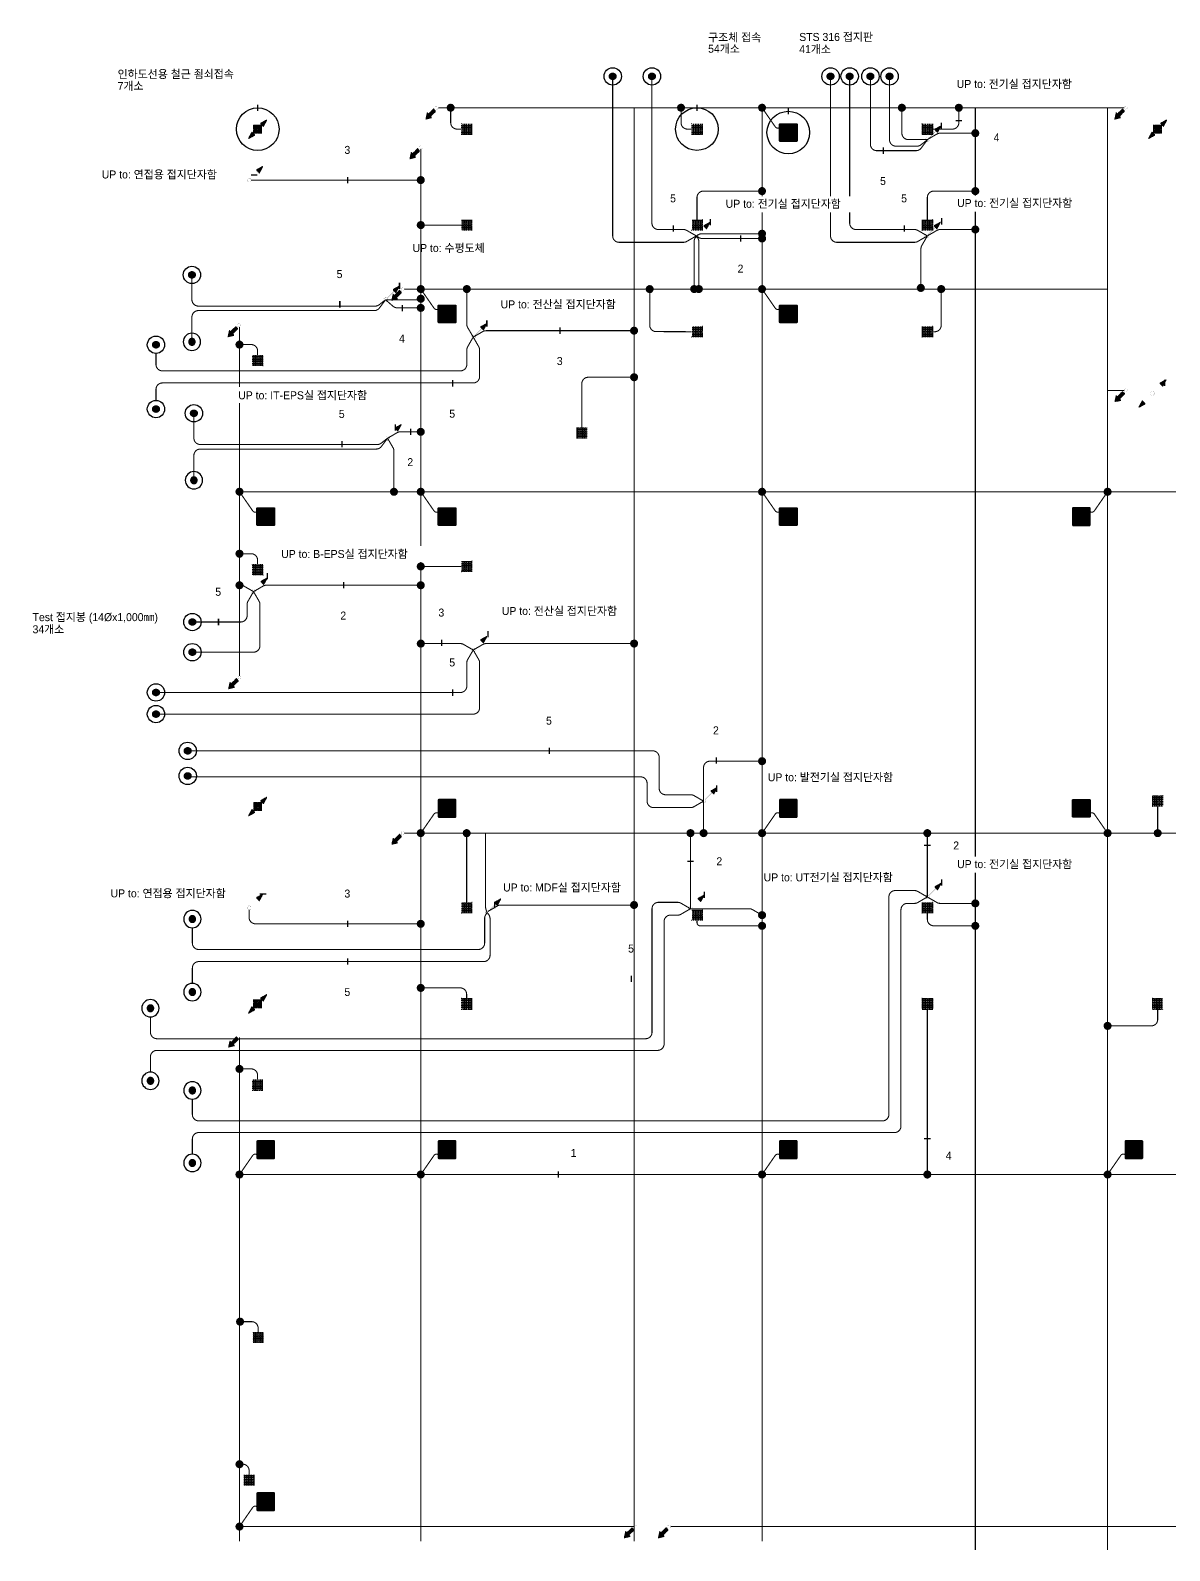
# Model space of a CAD drawing. Header units: millimetres. Extents: x 81900 to 502050, y -708375 to 1238700.
# Drawn here: x 256596 to 310008, y -527478 to -456225 of the extents above; entities that cross this region are included whole.
import ezdxf
from ezdxf.enums import TextEntityAlignment as Align

# ---------------------------------------------------------------- set-up
doc = ezdxf.new("R2010")
doc.units = ezdxf.units.MM
doc.header["$LTSCALE"] = 150
doc.set_wipeout_variables(frame=1)
for name, pattern in [('AM_ISO09W050', [22.5, 12, -1.5, 3, -1.5, 3, -1.5]), ('C2', [18.5, 13.5, -2, 1, -2]), ('HID', [2.3, 1.5, -0.8])]:
    doc.linetypes.add(name, pattern=pattern)
doc.layers.get('0').update_dxf_attribs({"lineweight": 0})
for name, color, linetype in [('------99 Grounding and Lightning', 3, 'Continuous'), ('------99 Grounding_Mesh', 6, 'Continuous'), ('-----09 E-WIRE-GV', 2, 'Continuous'), ('-----20 General Symbol', 3, 'Continuous'), ('-----29 Indicator', 1, 'Continuous'), ('-----30 Text', 2, 'Continuous')]:
    doc.layers.add(name, color=color, linetype=linetype)
doc.styles.add('ELEC', font='')
doc.styles.get('ELEC').set_extended_font_data('Dotum')
pattern_1 = [(180, (845852.563, 610254.6404), (-1e-14, -6.25), [])]

# ---------------------------------------------------------------- blocks, each defined once
blk = doc.blocks.new('구조체접속')
h = blk.add_hatch()
h.set_pattern_fill('ANGLE', color=1, scale=200)
h.set_pattern_definition([(0, (0, 0), (0, 55), [40, -15]), (90, (0, 0), (-55, 3e-15), [40, -15])])
h.paths.add_polyline_path([(168, 168), (-168, 168), (-168, -168), (168, -168)])
at = {"color": 1}
for p, q in [((166, 168), (168, 166)), ((-168, -166), (-166, -168))]:
    blk.add_line(p, q, dxfattribs=at)
at = {"color": 1, "const_width": 2}
blk.add_lwpolyline([(168, 168), (-168, 168), (-168, -168), (168, -168)], close=True, dxfattribs=at)
blk = doc.blocks.new('접속점 (본딩)')
h = blk.add_hatch(color=256)
h.dxf.hatch_style = 1
h.paths.add_polyline_path([(125, 0, 1), (-125, 0, 1)])
at = {"const_width": 2}
for points in [[(125, 0, 1), (-125, 0)], [(125, 0, -1), (-125, 0)]]:
    blk.add_lwpolyline(points, format="xyb", dxfattribs=at)
blk = doc.blocks.new('접지봉')
at = {"linetype": 'HID', "ltscale": 200}
h = blk.add_hatch(color=256, dxfattribs=at)
h.dxf.hatch_style = 1
edge = h.paths.add_edge_path()
edge.add_arc((0, 0), 102, 0, 360)
blk.add_circle((0, 0), 271)
blk.add_circle((0, 0), 102, dxfattribs=at)
blk = doc.blocks.new('STS 316 접지판')
blk.add_wipeout([(-254, -276), (-270, -270), (-276, -254), (-276, 254), (-270, 270), (-254, 276), (254, 276), (270, 270), (276, 254), (276, -254), (270, -270), (254, -276)])
h = blk.add_hatch(color=256)
h.dxf.hatch_style = 1
h.set_gradient(color1=(132, 132, 132), color2=(214, 214, 214), tint=1, name='SPHERICAL')
edge = h.paths.add_edge_path()
edge.add_line((-254, 276), (254, 276))
edge.add_arc((254, 254), 22.1, 0, 90, ccw=False)
edge.add_line((276, 254), (276, -254))
edge.add_arc((254, -254), 22.1, 270, 360, ccw=False)
edge.add_line((254, -276), (-254, -276))
edge.add_arc((-254, -254), 22.1, 180, 270, ccw=False)
edge.add_line((-276, -254), (-276, 254))
edge.add_arc((-254, 254), 22.1, 90, 180, ccw=False)
h.paths.add_polyline_path([(-169, 221), (169, 221, -0.668179), (173, 212), (-165, 212, -1.496606)], flags=16)
h.paths.add_polyline_path([(221, 169), (221, -169, -0.668179), (212, -173), (212, 165, -1.496606)], flags=16)
h.paths.add_polyline_path([(-173, -212), (165, -212, -1.496606), (169, -221), (-169, -221, -0.668179)], flags=16)
h.paths.add_polyline_path([(-221, 169, 0.022626), (-52, 0, 1.473564), (-43, 4, 0.045564)], flags=16)
h = blk.add_hatch(color=256)
h.set_gradient(color1=(255, 255, 255), tint=1, name='SPHERICAL')
edge = h.paths.add_edge_path()
edge.add_arc((-232, 232), 22.1, 0, 360)
edge = h.paths.add_edge_path()
edge.add_arc((-78, 249), 16.6, 0, 360)
edge = h.paths.add_edge_path()
edge.add_arc((78, 249), 16.6, 0, 360)
edge = h.paths.add_edge_path()
edge.add_arc((232, 232), 22.1, 0, 360)
edge = h.paths.add_edge_path()
edge.add_arc((249, -77), 16.6, 0, 360)
edge = h.paths.add_edge_path()
edge.add_arc((249, 77), 16.6, 0, 360)
edge = h.paths.add_edge_path()
edge.add_arc((-78, -249), 16.6, 0, 360)
edge = h.paths.add_edge_path()
edge.add_arc((78, -249), 16.6, 0, 360)
edge = h.paths.add_edge_path()
edge.add_arc((232, -232), 22.1, 0, 360)
edge = h.paths.add_edge_path()
edge.add_arc((-232, -232), 22.1, 0, 360)
edge = h.paths.add_edge_path()
edge.add_arc((-249, -77), 16.6, 0, 360)
edge = h.paths.add_edge_path()
edge.add_arc((-249, 77), 16.6, 0, 360)
edge = h.paths.add_edge_path()
edge.add_arc((0, 0), 22.1, 0, 360)
h = blk.add_hatch(color=256)
h.set_gradient(color1=(255, 255, 255), tint=1, name='SPHERICAL')
edge = h.paths.add_edge_path()
edge.add_arc((-249, -77), 16.6, 0, 360)
edge = h.paths.add_edge_path()
edge.add_arc((-249, 77), 16.6, 0, 360)
edge = h.paths.add_edge_path()
edge.add_arc((-232, 232), 22.1, 0, 360)
edge = h.paths.add_edge_path()
edge.add_arc((-78, 249), 16.6, 0, 360)
edge = h.paths.add_edge_path()
edge.add_arc((78, 249), 16.6, 0, 360)
edge = h.paths.add_edge_path()
edge.add_arc((0, 0), 22.1, 0, 360)
edge = h.paths.add_edge_path()
edge.add_arc((232, 232), 22.1, 0, 360)
h = blk.add_hatch(color=256)
h.set_gradient(color1=(132, 132, 132), one_color=1, tint=1, name='SPHERICAL')
edge = h.paths.add_edge_path()
edge.add_arc((0, 0), 22.1, 0, 360)
for points in [[(-254, 276), (254, 276, -0.414214), (276, 254), (276, -254, -0.414214), (254, -276), (-254, -276, -0.414214), (-276, -254), (-276, 254, -0.414214), (-254, 276, 0.033225)], [(-221, -169), (-221, 169, -0.668179), (-212, 173), (-43, 4, -0.414214), (-43, -4), (-212, -173, -0.668179), (-221, -169, -0.016281)], [(-169, 221), (169, 221, -0.668179), (173, 212), (4, 43, -0.414214), (-4, 43), (-173, 212, -0.668179), (-169, 221, -0.016281)], [(221, -169), (221, 169, 0.668179), (212, 173), (43, 4, 0.414214), (43, -4), (212, -173, 0.668179), (221, -169, 0.016281)], [(-169, -221), (169, -221, 0.668179), (173, -212), (4, -43, 0.414214), (-4, -43), (-173, -212, 0.668179), (-169, -221, 0.016281)]]:
    blk.add_lwpolyline(points, format="xyb")
for centre, radius in [((-249, 77), 16.6), ((-232, 232), 22.1), ((-78, 249), 16.6), ((0, 0), 22.1), ((78, 249), 16.6), ((232, 232), 22.1), ((249, 77), 16.6), ((-249, -77), 16.6), ((-232, -232), 22.1), ((-78, -249), 16.6), ((78, -249), 16.6), ((232, -232), 22.1), ((249, -77), 16.6)]:
    blk.add_circle(centre, radius)
blk = doc.blocks.new('A$Ccb354d3c')
at = {"layer": '------99 Grounding_Mesh', "xscale": 1.5, "yscale": 1.5, "zscale": 1.5}
for name, p in [('접속점 (본딩)', (0, 0)), ('STS 316 접지판', (1232, -1164))]:
    blk.add_blockref(name, p, dxfattribs=at)
at = {"layer": '------99 Grounding_Mesh', "linetype": 'AM_ISO09W050', "ltscale": 0.12, "const_width": 50}
blk.add_lwpolyline([(619, -893), (0, 0)], dxfattribs=at)
blk.add_lwpolyline([(619, -893, 0.714131), (884, -816)], format="xyb", dxfattribs=at)
blk = doc.blocks.new('입상입하1')
h = blk.add_hatch()
h.set_pattern_fill('ANSI31', color=256, scale=50, angle=135)
h.set_pattern_definition([(180, (845993.8846, 610394.13), (-1e-14, -6.25), [])])
h.paths.add_polyline_path([(432, 432), (321, 228), (229, 321)])
at = {"const_width": 3.93}
blk.add_lwpolyline([(0, 61, -1), (0, -61, -1), (0, 61)], format="xyb", dxfattribs=at)
for points in [[(43, 43), (275, 275)], [(434, 433), (322, 227), (229, 321), (434, 433)]]:
    blk.add_lwpolyline(points, dxfattribs=at)
blk = doc.blocks.new("'인하도선용 수직철근 또는 철골")
h = blk.add_hatch()
h.set_pattern_fill('ANSI31', color=256, scale=50, angle=135)
h.set_pattern_definition(pattern_1)
h.paths.add_polyline_path([(291, 293), (180, 89), (88, 181)])
h = blk.add_hatch()
h.set_pattern_fill('ANSI31', color=256, scale=50, angle=135)
h.set_pattern_definition(pattern_1)
h.paths.add_polyline_path([(-291, -293), (-180, -89), (-88, -181)])
at = {"const_width": 3.93}
for points in [[(293, 293), (181, 88), (88, 181), (293, 293)], [(-293, -293), (-181, -88), (-88, -181), (-293, -293)]]:
    blk.add_lwpolyline(points, dxfattribs=at)
at = {"xscale": 0.8, "yscale": 0.8, "zscale": 0.8}
blk.add_blockref('구조체접속', (0, 0), dxfattribs=at)
blk = doc.blocks.new('입상입하2')
h = blk.add_hatch()
h.set_pattern_fill('ANSI31', color=256, scale=100, angle=135)
h.set_pattern_definition([(180, (0, 0), (-2e-14, -12.5), [])])
h.paths.add_polyline_path([(326, 242), (377, 192), (433, 433), (192, 377), (242, 326), (39, 124), (124, 39)])
at = {"const_width": 3.93}
blk.add_lwpolyline([(0, 61, -1), (0, -61, -1), (0, 61)], format="xyb", dxfattribs=at)
blk.add_lwpolyline([(377, 192), (326, 242), (124, 39), (39, 124), (242, 326), (192, 377), (433, 433)], close=True, dxfattribs=at)

msp = doc.modelspace()

# ---------------------------------------------------------------- linework, layer by layer
at = {"layer": '------99 Grounding_Mesh', "linetype": 'AM_ISO09W050', "const_width": 50, "elevation": 0}
for points in [[(275724, -459850), (307876, -459850)], [(307100, -527453), (307100, -459850)], [(266400, -470124), (266400, -486476)], [(307100, -473100), (307876, -473100)], [(307100, -473100), (307876, -473100)], [(266400, -477850), (353700, -477850)], [(274124, -493850), (353700, -493850)], [(266400, -503424), (266400, -527050)], [(266400, -509850), (353699, -509850)], [(266400, -526350), (284876, -526350)], [(286624, -526350), (353700, -526350)]]:
    msp.add_lwpolyline(points, dxfattribs=at)
at = {"layer": '------99 Grounding_Mesh', "linetype": 'AM_ISO09W050', "const_width": 50}
msp.add_lwpolyline([(300900, -459850), (300900, -527453)], dxfattribs=at)
at = {"layer": '-----09 E-WIRE-GV', "color": 2, "linetype": 'C2', "ltscale": 0.3, "const_width": 50, "elevation": 0}
for points in [[(287818, -465858), (287368, -466118, -0.131652), (287218, -466158), (284197, -466158, -0.414214), (283897, -465858), (283897, -458379)], [(287818, -465858), (287368, -465598, 0.131652), (287218, -465558), (286037, -465558, -0.414214), (285737, -465258), (285737, -458379)], [(298650, -465858), (298200, -466118, -0.131652), (298050, -466158), (294410, -466158, -0.414214), (294110, -465858), (294110, -458379)], [(298650, -465858), (298200, -465598, 0.131652), (298050, -465558), (295308, -465558, -0.414214), (295008, -465258), (295008, -458379)], [(298650, -461355), (298351, -461588, -0.167284), (298167, -461651), (297177, -461651, -0.414214), (296877, -461351), (296877, -458379)], [(264170, -467683), (264170, -468847, 0.414214), (264470, -469147), (272767, -469147, 0.167284), (272951, -469083), (273250, -468850)], [(264170, -470822), (264170, -469658, -0.414214), (264470, -469358), (272720, -469358, 0.236323), (272960, -469237), (273250, -468850)], [(277358, -470600), (277098, -471050, 0.131652), (277058, -471200), (277058, -471883, -0.414214), (276758, -472183), (262785, -472183, -0.414214), (262485, -471883), (262485, -471365)], [(277358, -470600), (277618, -471050, -0.131652), (277658, -471200), (277658, -472450, -0.414214), (277358, -472750), (262785, -472750, 0.414214), (262485, -473050), (262485, -473568)], [(264262, -474172), (264262, -475336, 0.414214), (264562, -475636), (272859, -475636, 0.167284), (273043, -475573), (273342, -475340)], [(264262, -477311), (264262, -476147, -0.414214), (264562, -475847), (272812, -475847, 0.236323), (273052, -475727), (273342, -475340)], [(267058, -482530), (266798, -482980, 0.131652), (266758, -483130), (266758, -483654, -0.414214), (266458, -483954), (264190, -483954)], [(267058, -482530), (267318, -482980, -0.131652), (267358, -483130), (267358, -485068, -0.414214), (267058, -485368), (264190, -485368)], [(277358, -485266), (277098, -485716, 0.131652), (277058, -485866), (277058, -486957, -0.414214), (276758, -487257), (262485, -487257)], [(277358, -485266), (277618, -485716, -0.131652), (277658, -485866), (277658, -487972, -0.414214), (277358, -488272), (262485, -488272)], [(288158, -492350), (287708, -492090, 0.131652), (287558, -492050), (286377, -492050, -0.414214), (286077, -491750), (286077, -490293, 0.414214), (285777, -489993), (263971, -489993)], [(288158, -492350), (287708, -492610, -0.131652), (287558, -492650), (285810, -492650, -0.414214), (285510, -492350), (285510, -491513, 0.414214), (285210, -491213), (263971, -491213)], [(264190, -498283), (264190, -499004, 0.414214), (264490, -499304), (277594, -499304, 0.414214), (277894, -499004), (277894, -497838, -0.143707), (277942, -497676), (278010, -497570)], [(264190, -500891), (264190, -500171, -0.414214), (264490, -499871), (277847, -499871, 0.414214), (278147, -499571), (278147, -497851, 0.163907), (278086, -497670), (278010, -497570)]]:
    msp.add_lwpolyline(points, format="xyb", dxfattribs=at)
at = {"layer": '-----09 E-WIRE-GV', "color": 2, "linetype": 'C2', "ltscale": 0.3, "const_width": 50}
msp.add_lwpolyline([(295979, -458379), (295979, -461562, 0.414214), (296279, -461862), (298120, -461862, 0.236323), (298360, -461742), (298650, -461355)], format="xyb", dxfattribs=at)
at = {"layer": '-----09 E-WIRE-GV', "color": 4, "linetype": 'C2', "ltscale": 0.1, "const_width": 50, "elevation": 0}
for points in [[(276797, -460851), (276602, -460851, -0.414214), (276302, -460551), (276302, -459850)], [(287597, -460851), (287402, -460851, -0.414214), (287102, -460551), (287102, -459850)], [(298897, -460851), (299826, -460851, 0.414214), (300126, -460551), (300126, -459850)], [(287598, -470348), (285932, -470343, -0.413381), (285633, -470043), (285633, -468350)], [(299300, -468350), (299300, -470048, -0.414214), (299000, -470348), (298897, -470348)], [(267248, -471445), (267248, -471250, 0.414214), (266948, -470950), (266400, -470950)], [(282450, -474853), (282450, -472783, -0.414214), (282750, -472483), (284900, -472483)], [(267248, -481248), (267248, -481053, 0.414214), (266948, -480753), (266400, -480753)], [(290900, -498193), (288000, -498193, -0.414214), (287850, -498043), (287850, -497946)], [(277050, -501598), (277050, -501403, 0.414214), (276750, -501103), (274900, -501103)], [(309450, -501847), (309450, -502584, -0.414214), (309150, -502884), (307100, -502884)], [(266850, -523923), (266850, -523728, 0.414214), (266550, -523428), (266400, -523428)]]:
    msp.add_lwpolyline(points, format="xyb", dxfattribs=at)
at = {"layer": '-----09 E-WIRE-GV', "color": 1, "linetype": 'C2', "ltscale": 0.3, "const_width": 50, "elevation": 0}
for points in [[(298650, -461342), (297756, -461342, -0.414214), (297456, -461042), (297456, -459850)], [(298650, -461342), (299100, -461082, -0.131652), (299250, -461042), (300900, -461042)], [(287818, -465858), (287756, -465965, 0.132794), (287715, -466116), (287715, -468350)], [(287818, -465858), (287925, -465796, -0.132794), (288076, -465755), (290900, -465755)], [(287818, -465858), (287886, -465959, -0.149182), (287937, -466126), (287937, -468350)], [(287818, -465858), (287919, -465926, 0.149182), (288086, -465977), (290900, -465977)], [(298650, -465858), (298390, -466308, 0.131652), (298350, -466458), (298344, -468296)], [(298650, -465858), (299100, -465598, -0.131652), (299250, -465558), (300900, -465558)], [(273342, -475340), (273792, -475080, -0.131652), (273942, -475040), (274900, -475040)], [(273342, -475340), (273602, -475790, -0.131652), (273642, -475940), (273642, -477850)], [(267058, -482530), (266608, -482270, 0.131652), (266458, -482230), (266400, -482230)], [(267058, -482530), (267508, -482270, -0.131652), (267658, -482230), (274900, -482230)], [(288158, -492350), (288158, -490778, -0.414214), (288458, -490478), (290900, -490478)], [(298650, -496842), (299100, -497102, 0.131652), (299250, -497142), (300900, -497142)], [(290900, -497693), (290450, -497433, 0.131652), (290300, -497393), (287545, -497393)]]:
    msp.add_lwpolyline(points, format="xyb", dxfattribs=at)
at = {"layer": '-----09 E-WIRE-GV', "color": 3, "linetype": 'C2', "ltscale": 0.3, "const_width": 50}
msp.add_lwpolyline([(266942, -463243), (274900, -463243)], dxfattribs=at)
at = {"layer": '-----09 E-WIRE-GV', "color": 4, "linetype": 'C2', "ltscale": 0.1, "const_width": 50}
msp.add_lwpolyline([(276802, -465350), (274900, -465350)], dxfattribs=at)
at = {"layer": '-----09 E-WIRE-GV', "color": 4, "linetype": 'C2', "ltscale": 0.3, "const_width": 50, "elevation": 0}
msp.add_lwpolyline([(273250, -468850), (273600, -469156, 0.181566), (273797, -469230), (274900, -469230)], format="xyb", dxfattribs=at)
msp.add_lwpolyline([(273250, -468850), (274900, -468850)], dxfattribs=at)
at = {"layer": '-----09 E-WIRE-GV', "color": 3, "linetype": 'C2', "ltscale": 0.3, "const_width": 50, "elevation": 0}
for points in [[(277358, -470600), (277098, -470150, -0.131652), (277058, -470000), (277058, -468350)], [(277358, -470600), (277808, -470340, -0.131652), (277958, -470300), (284900, -470300)], [(277358, -485266), (276908, -485006, 0.131652), (276758, -484966), (274900, -484966)], [(277358, -485266), (277808, -485006, -0.131652), (277958, -484966), (284900, -484966)], [(278010, -497570), (277960, -497443, -0.093464), (277940, -497333), (277940, -493850)], [(278048, -497520), (278498, -497260, -0.131652), (278648, -497220), (284900, -497220)]]:
    msp.add_lwpolyline(points, format="xyb", dxfattribs=at)
at = {"layer": '-----09 E-WIRE-GV', "color": 1, "linetype": 'C2', "ltscale": 0.3, "const_width": 50, "elevation": 0}
for points in [[(288158, -492350), (288158, -493850)], [(287545, -497393), (287545, -493850)], [(298650, -496842), (298650, -493850)]]:
    msp.add_lwpolyline(points, dxfattribs=at)
at = {"layer": '-----09 E-WIRE-GV', "color": 4, "linetype": 'C2', "ltscale": 0.1, "const_width": 50, "elevation": 0}
for points in [[(309448, -492602), (309448, -493850)], [(277050, -493850), (277050, -497098)], [(298650, -502099), (298650, -509850)]]:
    msp.add_lwpolyline(points, dxfattribs=at)
at = {"layer": '-----09 E-WIRE-GV', "color": 4, "linetype": 'C2', "ltscale": 0.1, "const_width": 50}
for points in [[(300900, -498193), (298950, -498193, -0.414214), (298650, -497893), (298650, -497602)], [(267248, -505395), (267248, -505200, 0.414214), (266948, -504900), (266400, -504900)], [(267273, -517243), (267273, -517048, 0.414214), (266973, -516748), (266425, -516748)]]:
    msp.add_lwpolyline(points, format="xyb", dxfattribs=at)
at = {"layer": '-----29 Indicator'}
msp.add_lwpolyline([(266075, -463005, 0, 0, 0), (266938, -463005, 64.2, 64.2, 0), (267239, -463005, 0, 0, 0)], format="xyseb", dxfattribs=at)
at = {"layer": '-----29 Indicator', "elevation": 0}
for points in [[(289133, -464379, 0, 0, 0), (288469, -464379, 0, 0, 0), (288469, -465058, 64.2, 64.2, 0), (288469, -465359, 0, 0, 0)], [(299984, -464345, 0, 0, 0), (299319, -464345, 0, 0, 0), (299319, -465024, 64.2, 64.2, 0), (299319, -465324, 0, 0, 0)], [(274032, -470258, 0, 0, 0), (274032, -469395, 64.2, 64.2, 0), (274032, -469094, 0, 0, 0)], [(311936, -471912, 0, 0, 0), (309775, -471912, 0, 0, 0), (309775, -472590, 64.2, 64.2, 0), (309775, -472891, 0, 0, 0)], [(273218, -473321, 0, 0, 0), (273706, -473321, 0, 0, 0), (273706, -474690, 64.2, 64.2, 0), (273706, -474990, 0, 0, 0)], [(274421, -476053, 0, 0, 0), (274421, -475190, 64.2, 64.2, 0), (274421, -474889, 0, 0, 0)], [(268198, -480760, 0, 0, 0), (267709, -480760, 0, 0, 0), (267709, -481652, 64.2, 64.2, 0), (267709, -481953, 0, 0, 0)], [(271279, -483243, 0, 0, 0), (271279, -482380, 64.2, 64.2, 0), (271279, -482080, 0, 0, 0)], [(278542, -483430, 0, 0, 0), (278053, -483430, 0, 0, 0), (278053, -484380, 64.2, 64.2, 0), (278053, -484680, 0, 0, 0)], [(291072, -491224, 0, 0, 0), (288773, -491224, 0, 0, 0), (288773, -491616, 64.2, 64.2, 0), (288773, -491916, 0, 0, 0)], [(278642, -496390, 0, 0, 0), (278361, -496390, 0, 0, 0), (278361, -497068, 64.2, 64.2, 0), (278361, -497369, 0, 0, 0)], [(266487, -496701, 0, 0, 0), (267351, -496701, 64.2, 64.2, 0), (267651, -496701, 0, 0, 0)], [(299663, -508556, 0, 0, 0), (299663, -508171, 0, 0, 0), (298800, -508171, 64.2, 64.2, 0), (298500, -508171, 0, 0, 0)], [(281728, -508837, 0, 0, 0), (281343, -508837, 0, 0, 0), (281343, -509700, 64.2, 64.2, 0), (281343, -510000, 0, 0, 0)]]:
    msp.add_lwpolyline(points, format="xyseb", dxfattribs=at)
at = {"layer": '-----29 Indicator'}
for centre in [(267253, -460856), (287848, -460850)]:
    msp.add_circle(centre, 1000, dxfattribs=at)

# ---------------------------------------------------------------- block references
at = {"layer": '------99 Grounding and Lightning', "yscale": 1.5, "zscale": 1.5}
for name, p, xscale in [('접지봉', (283897, -458379), 1.5), ('접지봉', (285737, -458379), 1.5), ('접지봉', (294110, -458379), 1.5), ('접지봉', (295008, -458379), 1.5), ('접지봉', (295979, -458379), 1.5), ('접지봉', (296877, -458379), 1.5), ('접속점 (본딩)', (297456, -459850), -1.5), ("'인하도선용 수직철근 또는 철골", (267250, -460853), 1.5), ('접속점 (본딩)', (300900, -461042), -1.5), ("'인하도선용 수직철근 또는 철골", (309450, -460850), 1.5), ('접속점 (본딩)', (274900, -465350), -1.5), ('접속점 (본딩)', (300900, -465558), -1.5), ('접지봉', (264170, -467683), 1.5), ('접속점 (본딩)', (284900, -470300), 1.5), ('접지봉', (264262, -474172), 1.5), ("'인하도선용 수직철근 또는 철골", (267253, -492597), 1.5), ('접속점 (본딩)', (288158, -493850), 1.5), ("'인하도선용 수직철근 또는 철골", (267248, -501847), 1.5), ('접속점 (본딩)', (307100, -502884), 1.5)]:
    msp.add_blockref(name, p, dxfattribs=dict(at, xscale=xscale))
for name, p, xscale, rotation in [('접속점 (본딩)', (276302, -459850), -1.5, 180), ('접속점 (본딩)', (287102, -459850), -1.5, 180), ('접속점 (본딩)', (300126, -459850), 1.5, 180), ('구조체접속', (277050, -460850), 1.5, 269.9999999999999), ('구조체접속', (287850, -460850), 1.5, 269.9999999999999), ('구조체접속', (298650, -460850), 1.5, 269.9999999999999), ('접속점 (본딩)', (274900, -463243), -1.5, 270), ('구조체접속', (277054, -465350), 1.5, 180), ('구조체접속', (287850, -465350), 1.5, 180), ('구조체접속', (298650, -465350), 1.5, 180), ('접속점 (본딩)', (290900, -465755), -1.5, 90.00000000000007), ('접속점 (본딩)', (290900, -465977), -1.5, 90.00000000000007), ('접속점 (본딩)', (298344, -468296), 1.5, 89.99999999999993), ('접속점 (본딩)', (274900, -468803), 1.5, 89.99999999999999), ('접속점 (본딩)', (277058, -468350), 1.5, 89.99999999999999), ('접속점 (본딩)', (285633, -468350, 0), 1.5, 89.99999999999993), ('접속점 (본딩)', (287718, -468350, 0), 1.5, 89.99999999999993), ('접속점 (본딩)', (287937, -468350), 1.5, 89.99999999999993), ('접속점 (본딩)', (299300, -468350, 0), 1.5, 89.99999999999993), ('접속점 (본딩)', (274900, -469230), 1.5, 89.99999999999999), ('구조체접속', (287850, -470348), 1.5, 180), ('구조체접속', (298650, -470348), 1.5, 180), ('접지봉', (262485, -470959), 1.5, 90.00000000000001), ('접지봉', (264170, -470822), -1.5, 180), ('접속점 (본딩)', (266400, -470950), 1.5, 270), ('구조체접속', (267250, -471697), 1.5, 269.9999999999999), ('접속점 (본딩)', (284900, -472483), -1.5, 180), ('접지봉', (262485, -473974), 1.5, 90.00000000000001), ('접속점 (본딩)', (274900, -475040), 1.5, 179.9999999999999), ('구조체접속', (282451, -475100), 1.5, 180), ('접지봉', (264262, -477311), -1.5, 180), ('접속점 (본딩)', (273642, -477850), 1.5, 89.99999999999993), ('접속점 (본딩)', (266400, -480753), 1.5, 270), ('구조체접속', (267250, -481500), 1.5, 269.9999999999999), ('구조체접속', (277050, -481350), 1.5, 180), ('접속점 (본딩)', (266400, -482230), -1.5, 180), ('접속점 (본딩)', (274900, -482230), 1.5, 179.9999999999999), ('접지봉', (264190, -483954), 1.5, 90), ('접지봉', (264190, -485368), 1.5, 90), ('접속점 (본딩)', (274900, -484966), 1.5, 179.9999999999999), ('접속점 (본딩)', (284900, -484966), -1.5, 180), ('접지봉', (262485, -487257), 1.5, 90), ('접지봉', (262485, -488272), 1.5, 90), ('접지봉', (263971, -489993), 1.5, 90.00000000000001), ('접지봉', (263971, -491169), 1.5, 90.00000000000001), ('접속점 (본딩)', (290900, -490478), 1.5, 89.99999999999997), ('구조체접속', (309448, -492350), 1.5, 180), ('접속점 (본딩)', (287545, -493850), 1.5, 179.9999999999999), ('접속점 (본딩)', (298650, -493850), 1.5, 179.9999999999999), ('접속점 (본딩)', (309448, -493850), -1.5, 90.00000000000007), ('구조체접속', (277050, -497350), 1.5, 180), ('접속점 (본딩)', (284900, -497220), -1.5, 180), ('구조체접속', (298650, -497350), 1.5, 180), ('접속점 (본딩)', (300900, -497142), 1.5, 179.9999999999999), ('접지봉', (264190, -497877), -1.5, 270), ('접속점 (본딩)', (274900, -498100), -1.5, 270), ('구조체접속', (287850, -497698), 1.5, 180), ('접속점 (본딩)', (290900, -497693), 1.5, 179.9999999999999), ('접속점 (본딩)', (290900, -498193), 1.5, 179.9999999999999), ('접속점 (본딩)', (300900, -498193), 1.5, 179.9999999999999), ('접지봉', (264190, -501297), -1.5, 270), ('접속점 (본딩)', (274900, -501103), 1.5, 270), ('구조체접속', (277050, -501850), 1.5, 269.9999999999999), ('구조체접속', (298650, -501847), 1.5, 269.9999999999999), ('구조체접속', (309450, -501847), 1.5, 269.9999999999999), ('접지봉', (262226, -502058), -1.5, 180), ('접지봉', (262226, -505459), -1.5, 180), ('접속점 (본딩)', (266400, -504900), 1.5, 270), ('접지봉', (264190, -505910), -1.5, 180), ('구조체접속', (267248, -505647), 1.5, 269.9999999999999), ('접지봉', (264190, -509310), -1.5, 180), ('접속점 (본딩)', (298650, -509850), -1.5, 90), ('접속점 (본딩)', (266425, -516748), 1.5, 270), ('구조체접속', (267273, -517495), 1.5, 269.9999999999999), ('접속점 (본딩)', (266400, -523428), 1.5, 270), ('구조체접속', (266850, -524175), 1.5, 269.9999999999999)]:
    msp.add_blockref(name, p, dxfattribs=dict(at, xscale=xscale, rotation=rotation))
at = {"layer": '-----20 General Symbol', "rotation": 180}
for name, p, xscale, yscale, zscale in [('입상입하2', (275650, -459850), 1.2, 1.2, 1.2), ('입상입하2', (307950, -459850), 1.2, 1.2, 1.2), ('입상입하2', (274900, -461710), 1.2, 1.2, 1.2), ('입상입하2', (274050, -468350), 1.2, 1.2, 1.2), ('입상입하2', (266373, -470050), 1.2, 1.2, 1.2), ('입상입하2', (307950, -473100), 1.2, 1.2, 1.2), ('입상입하1', (309208, -473236), 1.5, 1.5, 1.5), ('입상입하2', (266400, -486550), 1.2, 1.2, 1.2), ('입상입하2', (274051, -493850, 0), 1.2, 1.2, 1.2), ('입상입하2', (266400, -503350), 1.2, 1.2, 1.2), ('입상입하2', (284950, -526350), 1.2, 1.2, 1.2), ('입상입하2', (286550, -526350), 1.2, 1.2, 1.2)]:
    msp.add_blockref(name, p, dxfattribs=dict(at, xscale=xscale, yscale=yscale, zscale=zscale))
at = {"layer": '-----20 General Symbol', "xscale": 1.5, "yscale": 1.5, "zscale": 1.5}
for p in [(298650, -461342), (266850, -463243), (287818, -465858), (298618, -465858), (273250, -468850), (277358, -470600), (309208, -473236), (273342, -475340), (267058, -482530), (277358, -485266), (288158, -492350), (298650, -496842), (266850, -497350), (287545, -497393)]:
    msp.add_blockref('입상입하1', p, dxfattribs=at)

# ---------------------------------------------------------------- wipeouts: each hides what was drawn before it
for points in [[(288309, -456239), (291221, -456239), (291221, -457373), (288309, -457373)], [(260619, -457911), (266869, -457911), (266869, -459161), (260619, -459161)], [(299965, -458388), (306160, -458388), (306160, -459138), (299965, -459138)], [(302263, -461443), (302263, -461037), (301911, -460834), (301560, -461037), (301560, -461443), (301911, -461646)], [(271829, -462027), (271829, -461621), (271477, -461419), (271126, -461621), (271126, -462027), (271477, -462230)], [(274390, -466043), (278388, -466043), (278388, -466793), (274390, -466793)], [(289553, -467592), (289553, -467186), (289904, -466983), (290256, -467186), (290256, -467592), (289904, -467795)], [(278485, -469433), (284856, -469433), (284856, -468683), (278485, -468683)], [(281078, -471922), (281078, -471516), (281429, -471313), (281780, -471516), (281780, -471922), (281429, -472125)], [(256596, -483389), (263299, -483389), (263299, -484607), (256596, -484607)], [(275528, -483712), (275528, -483306), (275879, -483103), (276231, -483306), (276231, -483712), (275879, -483915)], [(280572, -488777), (280572, -488371), (280923, -488168), (281275, -488371), (281275, -488777), (280923, -488979)], [(288400, -489232), (288400, -488827), (288751, -488624), (289103, -488827), (289103, -489232), (288751, -489435)], [(288559, -495369), (288559, -494963), (288910, -494761), (289261, -494963), (289261, -495369), (288910, -495572)], [(284421, -499459), (284421, -499053), (284773, -498850), (285124, -499053), (285124, -499459), (284773, -499662)]]:
    msp.add_wipeout(points).dxf.layer = '-----29 Indicator'

# ---------------------------------------------------------------- next in the draw order: linework, layer by layer
at = {"layer": '------99 Grounding_Mesh', "linetype": 'AM_ISO09W050', "const_width": 50, "elevation": 0}
msp.add_lwpolyline([(274124, -468350), (307100, -468350)], dxfattribs=at)
at = {"layer": '-----29 Indicator', "elevation": 0}
for points in [[(288309, -456806, 0, 0, 0), (287850, -456806, 0, 0, 0), (287850, -459700, 64.2, 64.2, 0), (287850, -460000, 0, 0, 0)], [(266869, -458549, 0, 0, 0), (267253, -458549, 0, 0, 0), (267253, -459706, 64.2, 64.2, 0), (267253, -460006, 0, 0, 0)], [(299965, -458763, 0, 0, 0), (299301, -458763, 0, 0, 0), (299301, -460542, 64.2, 64.2, 0), (299301, -460843, 0, 0, 0)], [(301911, -460834, 0, 0, 0), (301911, -460450, 0, 0, 0), (300276, -460450, 64.2, 64.2, 0), (299976, -460450, 0, 0, 0)], [(289904, -466991, 0, 0, 0), (289904, -466127, 64.2, 64.2, 0), (289904, -465827, 0, 0, 0)], [(274390, -466418, 0, 0, 0), (273901, -466418, 0, 0, 0), (273901, -468050, 64.2, 64.2, 0), (273901, -468351, 0, 0, 0)], [(278485, -469058, 0, 0, 0), (277996, -469058, 0, 0, 0), (277996, -469807, 64.2, 64.2, 0), (277996, -470108, 0, 0, 0)], [(281429, -471313, 0, 0, 0), (281429, -470450, 64.2, 64.2, 0), (281429, -470150, 0, 0, 0)], [(280923, -488979, 0, 0, 0), (280923, -489843, 64.2, 64.2, 0), (280923, -490143, 0, 0, 0)], [(288751, -489435, 0, 0, 0), (288751, -490298, 64.2, 64.2, 0), (288751, -490599, 0, 0, 0)], [(288559, -495166, 0, 0, 0), (287695, -495166, 64.2, 64.2, 0), (287395, -495166, 0, 0, 0)], [(290857, -495915, 0, 0, 0), (288196, -495915, 0, 0, 0), (288196, -496593, 64.2, 64.2, 0), (288196, -496894, 0, 0, 0)], [(284773, -499662, 0, 0, 0), (284773, -500525, 64.2, 64.2, 0), (284773, -500825, 0, 0, 0)]]:
    msp.add_lwpolyline(points, format="xyseb", dxfattribs=at)
at = {"layer": '-----29 Indicator'}
msp.add_lwpolyline([(271477, -462230, 0, 0, 0), (271477, -463093, 64.2, 64.2, 0), (271477, -463394, 0, 0, 0)], format="xyseb", dxfattribs=at)

# ---------------------------------------------------------------- next in the draw order: block references
at = {"layer": '-----09 E-WIRE-GV'}
msp.add_blockref('A$Ccb354d3c', (266400, -477850), dxfattribs=at)
at = {"layer": '-----09 E-WIRE-GV', "xscale": -1}
msp.add_blockref('A$Ccb354d3c', (307100, -477850, 0), dxfattribs=at)
at = {"layer": '-----09 E-WIRE-GV', "rotation": 180}
msp.add_blockref('A$Ccb354d3c', (307100, -493850, 0), dxfattribs=at)
at = {"layer": '-----09 E-WIRE-GV', "xscale": -1, "rotation": 180}
for p in [(266400, -509850), (307100, -509850, 0), (266400, -526350)]:
    msp.add_blockref('A$Ccb354d3c', p, dxfattribs=at)

# ---------------------------------------------------------------- next in the draw order: texts
at = {"layer": '-----30 Text', "style": 'ELEC'}
for s, p in [('구조체 접속 ', (288372, -456551, 0)), ('54개소', (288372, -457085, 0)), ('인하도선용 철근 죔쇠접속', (260686, -458273)), ('7개소', (260686, -458831)), ('UP to: 전기실 접지단자함', (300027, -458736)), ('3', (271320, -461827)), ('4', (301758, -461243)), ('UP to: 수평도체', (274513, -466425)), ('2', (289753, -467392)), ('UP to: 전산실 접지단자함', (278643, -469065)), ('3', (281278, -471722)), ('Test 접지봉 (14Øx1,000㎜)', (256699, -483726, 0)), ('3', (275728, -483512)), ('34개소', (256699, -484295, 0)), ('5', (280772, -488577)), ('2', (288600, -489033)), ('2', (288759, -495169)), ('5', (284622, -499259))]:
    msp.add_text(s, height=375, dxfattribs=at).set_placement(p, align=Align.MIDDLE_LEFT)

# ---------------------------------------------------------------- next in the draw order: wipeouts: each hides what was drawn before it
for points in [[(259880, -462630), (266075, -462630), (266075, -463380), (259880, -463380)], [(286390, -464295), (286390, -463890), (286741, -463687), (287092, -463890), (287092, -464295), (286741, -464498)], [(297222, -464295), (297222, -463890), (297573, -463687), (297925, -463890), (297925, -464295), (297573, -464498)], [(299984, -463970), (306179, -463970), (306179, -464720), (299984, -464720)], [(270754, -467847), (270754, -467441), (271105, -467238), (271456, -467441), (271456, -467847), (271105, -468049)], [(273680, -470867), (273680, -470461), (274032, -470258), (274383, -470461), (274383, -470867), (274032, -471069)], [(270857, -474402), (270857, -473997), (271208, -473794), (271560, -473997), (271560, -474402), (271208, -474605)], [(276744, -474390), (276744, -473985), (276393, -473782), (276041, -473985), (276041, -474390), (276393, -474593)], [(274070, -476661), (274070, -476256), (274421, -476053), (274772, -476256), (274772, -476661), (274421, -476864)], [(265064, -482738), (265064, -482332), (265415, -482130), (265767, -482332), (265767, -482738), (265415, -482941)], [(278542, -483055), (284913, -483055), (284913, -483805), (278542, -483805)], [(270928, -483852), (270928, -483446), (271279, -483243), (271630, -483446), (271630, -483852), (271279, -484055)], [(276744, -486049), (276744, -485643), (276393, -485440), (276041, -485643), (276041, -486049), (276393, -486251)], [(291072, -490849), (297846, -490849), (297846, -491599), (291072, -491599)], [(299984, -494954), (306179, -494954), (306179, -495704), (299984, -495704)], [(278642, -496765), (285002, -496765), (285002, -496015), (278642, -496015)], [(271829, -501493), (271829, -501087), (271477, -500884), (271126, -501087), (271126, -501493), (271477, -501696)], [(281728, -509039), (281728, -508634), (282079, -508431), (282430, -508634), (282430, -509039), (282079, -509242)], [(299312, -509164), (299312, -508758), (299663, -508556), (300015, -508758), (300015, -509164), (299663, -509367)]]:
    msp.add_wipeout(points).dxf.layer = '-----29 Indicator'

# ---------------------------------------------------------------- next in the draw order: linework, layer by layer
at = {"layer": '------99 Grounding_Mesh', "linetype": 'AM_ISO09W050', "const_width": 50, "elevation": 0}
for points in [[(284900, -459850), (284900, -527050)], [(274900, -461784), (274900, -527050)]]:
    msp.add_lwpolyline(points, dxfattribs=at)
at = {"layer": '-----09 E-WIRE-GV', "color": 4, "linetype": 'C2', "ltscale": 0.1, "const_width": 50}
msp.add_lwpolyline([(298650, -465098), (298650, -464057, -0.414214), (298950, -463757), (300900, -463757)], format="xyb", dxfattribs=at)
at = {"layer": '-----09 E-WIRE-GV', "color": 2, "linetype": 'C2', "ltscale": 0.3, "const_width": 50, "elevation": 0}
for points in [[(287545, -497393), (287095, -497133, 0.131652), (286945, -497093), (286041, -497093, 0.414214), (285741, -497393), (285741, -503185, -0.414214), (285441, -503485), (262526, -503485, -0.414214), (262226, -503185), (262226, -502464)], [(287545, -497393), (287095, -497653, -0.131652), (286945, -497693), (286608, -497693, 0.414214), (286308, -497993), (286308, -503732, -0.414214), (286008, -504032), (262526, -504032, 0.414214), (262226, -504332), (262226, -505052)]]:
    msp.add_lwpolyline(points, format="xyb", dxfattribs=at)
at = {"layer": '-----29 Indicator', "elevation": 0}
for points in [[(286741, -464498, 0, 0, 0), (286741, -465361, 64.2, 64.2, 0), (286741, -465662, 0, 0, 0)], [(297573, -464498, 0, 0, 0), (297573, -465361, 64.2, 64.2, 0), (297573, -465662, 0, 0, 0)], [(271105, -468049, 0, 0, 0), (271105, -468913, 64.2, 64.2, 0), (271105, -469213, 0, 0, 0)], [(276393, -473782, 0, 0, 0), (276393, -472919, 64.2, 64.2, 0), (276393, -472618, 0, 0, 0)], [(271208, -474605, 0, 0, 0), (271208, -475468, 64.2, 64.2, 0), (271208, -475769, 0, 0, 0)], [(265415, -482941, 0, 0, 0), (265415, -483804, 64.2, 64.2, 0), (265415, -484105, 0, 0, 0)], [(275879, -483915, 0, 0, 0), (275879, -484778, 64.2, 64.2, 0), (275879, -485078, 0, 0, 0)], [(276393, -486251, 0, 0, 0), (276393, -487115, 64.2, 64.2, 0), (276393, -487415, 0, 0, 0)], [(299984, -495329, 0, 0, 0), (299319, -495329, 0, 0, 0), (299319, -496008, 64.2, 64.2, 0), (299319, -496308, 0, 0, 0)], [(271477, -500884, 0, 0, 0), (271477, -500021, 64.2, 64.2, 0), (271477, -499721, 0, 0, 0)]]:
    msp.add_lwpolyline(points, format="xyseb", dxfattribs=at)

# ---------------------------------------------------------------- next in the draw order: block references
at = {"layer": '------99 Grounding and Lightning', "xscale": -1.5, "yscale": 1.5, "zscale": 1.5, "rotation": 180}
msp.add_blockref('접속점 (본딩)', (300900, -463757), dxfattribs=at)
at = {"layer": '-----20 General Symbol', "xscale": 1.5, "yscale": 1.5, "zscale": 1.5}
msp.add_blockref('입상입하1', (278010, -497570), dxfattribs=at)

# ---------------------------------------------------------------- next in the draw order: texts
at = {"layer": '-----30 Text', "style": 'ELEC'}
for s, p in [('UP to: 연접용 접지단자함', (259941, -462977)), ('5', (286590, -464096)), ('5', (297422, -464096)), ('UP to: 전기실 접지단자함', (300045, -464317)), ('5', (270954, -467647)), ('4', (273880, -470667)), ('5', (271057, -474202)), ('5', (276236, -474191)), ('2', (274270, -476462)), ('5', (265264, -482538)), ('2', (271128, -483652)), ('UP to: 전산실 접지단자함', (278700, -483437)), ('5', (276236, -485849)), ('UP to: 발전기실 접지단자함', (291171, -491231)), ('UP to: 전기실 접지단자함', (300045, -495301)), ('UP to: MDF실 접지단자함', (278760, -496397, 0)), ('5', (271320, -501293)), ('1', (281928, -508840)), ('4', (299512, -508964))]:
    msp.add_text(s, height=375, dxfattribs=at).set_placement(p, align=Align.MIDDLE_LEFT)

# ---------------------------------------------------------------- next in the draw order: wipeouts: each hides what was drawn before it
for points in [[(296233, -463484), (296233, -463078), (296585, -462876), (296936, -463078), (296936, -463484), (296585, -463687)], [(290857, -495540), (297829, -495540), (297829, -496290), (290857, -496290)]]:
    msp.add_wipeout(points).dxf.layer = '-----29 Indicator'

# ---------------------------------------------------------------- next in the draw order: linework, layer by layer
at = {"layer": '------99 Grounding_Mesh', "linetype": 'AM_ISO09W050', "const_width": 50, "elevation": 0}
msp.add_lwpolyline([(290900, -459850), (290900, -527050)], dxfattribs=at)
at = {"layer": '-----29 Indicator'}
msp.add_lwpolyline([(296585, -462876, 0, 0, 0), (296585, -462012, 64.2, 64.2, 0), (296585, -461712, 0, 0, 0)], format="xyseb", dxfattribs=at)

# ---------------------------------------------------------------- next in the draw order: block references
at = {"layer": '-----09 E-WIRE-GV'}
for p in [(274900, -468350), (274900, -477850)]:
    msp.add_blockref('A$Ccb354d3c', p, dxfattribs=at)
at = {"layer": '-----09 E-WIRE-GV', "xscale": -1, "rotation": 180}
for p in [(274900, -493850), (274900, -509850)]:
    msp.add_blockref('A$Ccb354d3c', p, dxfattribs=at)

# ---------------------------------------------------------------- next in the draw order: texts
at = {"layer": '-----30 Text', "style": 'ELEC'}
for s, p in [('5', (296434, -463284)), ('UP to: UT전기실 접지단자함', (290975, -495922, 0))]:
    msp.add_text(s, height=375, dxfattribs=at).set_placement(p, align=Align.MIDDLE_LEFT)

# ---------------------------------------------------------------- next in the draw order: wipeouts: each hides what was drawn before it
for points in [[(266218, -472946), (273218, -472946), (273218, -473696), (266218, -473696)], [(268198, -480385), (275198, -480385), (275198, -481135), (268198, -481135)], [(299663, -494628), (299663, -494222), (300015, -494019), (300366, -494222), (300366, -494628), (300015, -494830)], [(260292, -496326), (266487, -496326), (266487, -497076), (260292, -497076)]]:
    msp.add_wipeout(points).dxf.layer = '-----29 Indicator'

# ---------------------------------------------------------------- next in the draw order: linework, layer by layer
at = {"layer": '-----09 E-WIRE-GV', "color": 4, "linetype": 'C2', "ltscale": 0.1, "const_width": 50, "elevation": 0}
msp.add_lwpolyline([(276798, -481350), (274900, -481350)], dxfattribs=at)
at = {"layer": '-----09 E-WIRE-GV', "color": 3, "linetype": 'C2', "ltscale": 0.3, "const_width": 50, "elevation": 0}
msp.add_lwpolyline([(266850, -497442), (266850, -497800, 0.414214), (267150, -498100), (274900, -498100)], format="xyb", dxfattribs=at)
at = {"layer": '-----29 Indicator', "elevation": 0}
msp.add_lwpolyline([(299663, -494425, 0, 0, 0), (298800, -494425, 64.2, 64.2, 0), (298500, -494425, 0, 0, 0)], format="xyseb", dxfattribs=at)

# ---------------------------------------------------------------- next in the draw order: block references
at = {"layer": '------99 Grounding and Lightning', "xscale": 1.5, "yscale": 1.5, "zscale": 1.5}
for p, rotation in [((274900, -481350), 179.9999999999999), ((277050, -493850), 89.99999999999993)]:
    msp.add_blockref('접속점 (본딩)', p, dxfattribs=dict(at, rotation=rotation))
at = {"layer": '-----09 E-WIRE-GV'}
for p in [(290900, -459850), (290900, -468350), (290900, -477850)]:
    msp.add_blockref('A$Ccb354d3c', p, dxfattribs=at)
at = {"layer": '-----09 E-WIRE-GV', "xscale": -1, "rotation": 180}
for p in [(290900, -493850), (290900, -509850)]:
    msp.add_blockref('A$Ccb354d3c', p, dxfattribs=at)

# ---------------------------------------------------------------- next in the draw order: texts
at = {"layer": '-----30 Text', "style": 'ELEC'}
for s, p in [('UP to: IT-EPS실 접지단자함', (266341, -473328)), ('UP to: B-EPS실 접지단자함', (268356, -480767)), ('2', (299864, -494428)), ('UP to: 연접용 접지단자함', (260354, -496673, 0))]:
    msp.add_text(s, height=375, dxfattribs=at).set_placement(p, align=Align.MIDDLE_LEFT)

# ---------------------------------------------------------------- next in the draw order: wipeouts: each hides what was drawn before it
msp.add_wipeout([(289133, -464004), (295328, -464004), (295328, -464754), (289133, -464754)]).dxf.layer = '-----29 Indicator'

# ---------------------------------------------------------------- next in the draw order: linework, layer by layer
at = {"layer": '-----09 E-WIRE-GV', "color": 4, "linetype": 'C2', "ltscale": 0.1, "const_width": 50, "elevation": 0}
msp.add_lwpolyline([(287850, -465103), (287850, -464057, -0.414214), (288150, -463757), (290900, -463757)], format="xyb", dxfattribs=at)
at = {"layer": '-----29 Indicator', "elevation": 0}
msp.add_lwpolyline([(292517, -456806, 0, 0, 0), (292132, -456806, 0, 0, 0), (292132, -459864, 64.2, 64.2, 0), (292132, -460165, 0, 0, 0)], format="xyseb", dxfattribs=at)
at = {"layer": '-----29 Indicator'}
msp.add_circle((292132, -461014), 1000, dxfattribs=at)

# ---------------------------------------------------------------- next in the draw order: block references
at = {"layer": '------99 Grounding and Lightning', "xscale": -1.5, "yscale": 1.5, "zscale": 1.5, "rotation": 180}
msp.add_blockref('접속점 (본딩)', (290900, -463757), dxfattribs=at)

# ---------------------------------------------------------------- next in the draw order: texts
at = {"layer": '-----30 Text', "style": 'ELEC'}
msp.add_text('UP to: 전기실 접지단자함', height=375, dxfattribs=at).set_placement((289195, -464352), align=Align.MIDDLE_LEFT)

# ---------------------------------------------------------------- next in the draw order: wipeouts: each hides what was drawn before it
msp.add_wipeout([(271829, -496883), (271829, -496478), (271477, -496275), (271126, -496478), (271126, -496883), (271477, -497086)]).dxf.layer = '-----29 Indicator'

# ---------------------------------------------------------------- next in the draw order: linework, layer by layer
at = {"layer": '-----09 E-WIRE-GV', "color": 2, "linetype": 'C2', "ltscale": 0.3, "const_width": 50, "elevation": 0}
for points in [[(298650, -496842), (298200, -496582, 0.131652), (298050, -496542), (297146, -496542, 0.414214), (296846, -496842), (296846, -507036, -0.414214), (296546, -507336), (264490, -507336, -0.414214), (264190, -507036), (264190, -506316)], [(298650, -496842), (298200, -497102, -0.131652), (298050, -497142), (297713, -497142, 0.414214), (297413, -497442), (297413, -507583, -0.414214), (297113, -507883), (264490, -507883, 0.414214), (264190, -508183), (264190, -508904)]]:
    msp.add_lwpolyline(points, format="xyb", dxfattribs=at)
at = {"layer": '-----29 Indicator', "elevation": 0}
msp.add_lwpolyline([(271477, -497086, 0, 0, 0), (271477, -497949, 64.2, 64.2, 0), (271477, -498250, 0, 0, 0)], format="xyseb", dxfattribs=at)

# ---------------------------------------------------------------- next in the draw order: texts
at = {"layer": '-----30 Text', "style": 'ELEC'}
msp.add_text('3', height=375, dxfattribs=at).set_placement((271320, -496683), align=Align.MIDDLE_LEFT)

# ---------------------------------------------------------------- next in the draw order: wipeouts: each hides what was drawn before it
msp.add_wipeout([(292517, -456225), (296505, -456225), (296505, -457387), (292517, -457387)]).dxf.layer = '-----29 Indicator'

# ---------------------------------------------------------------- next in the draw order: texts
for s, p in [('STS 316 접지판', (292644, -456532, 0)), ('41개소', (292644, -457104, 0))]:
    msp.add_text(s, height=375, dxfattribs=at).set_placement(p, align=Align.MIDDLE_LEFT)

doc.saveas('drawing.dxf')
